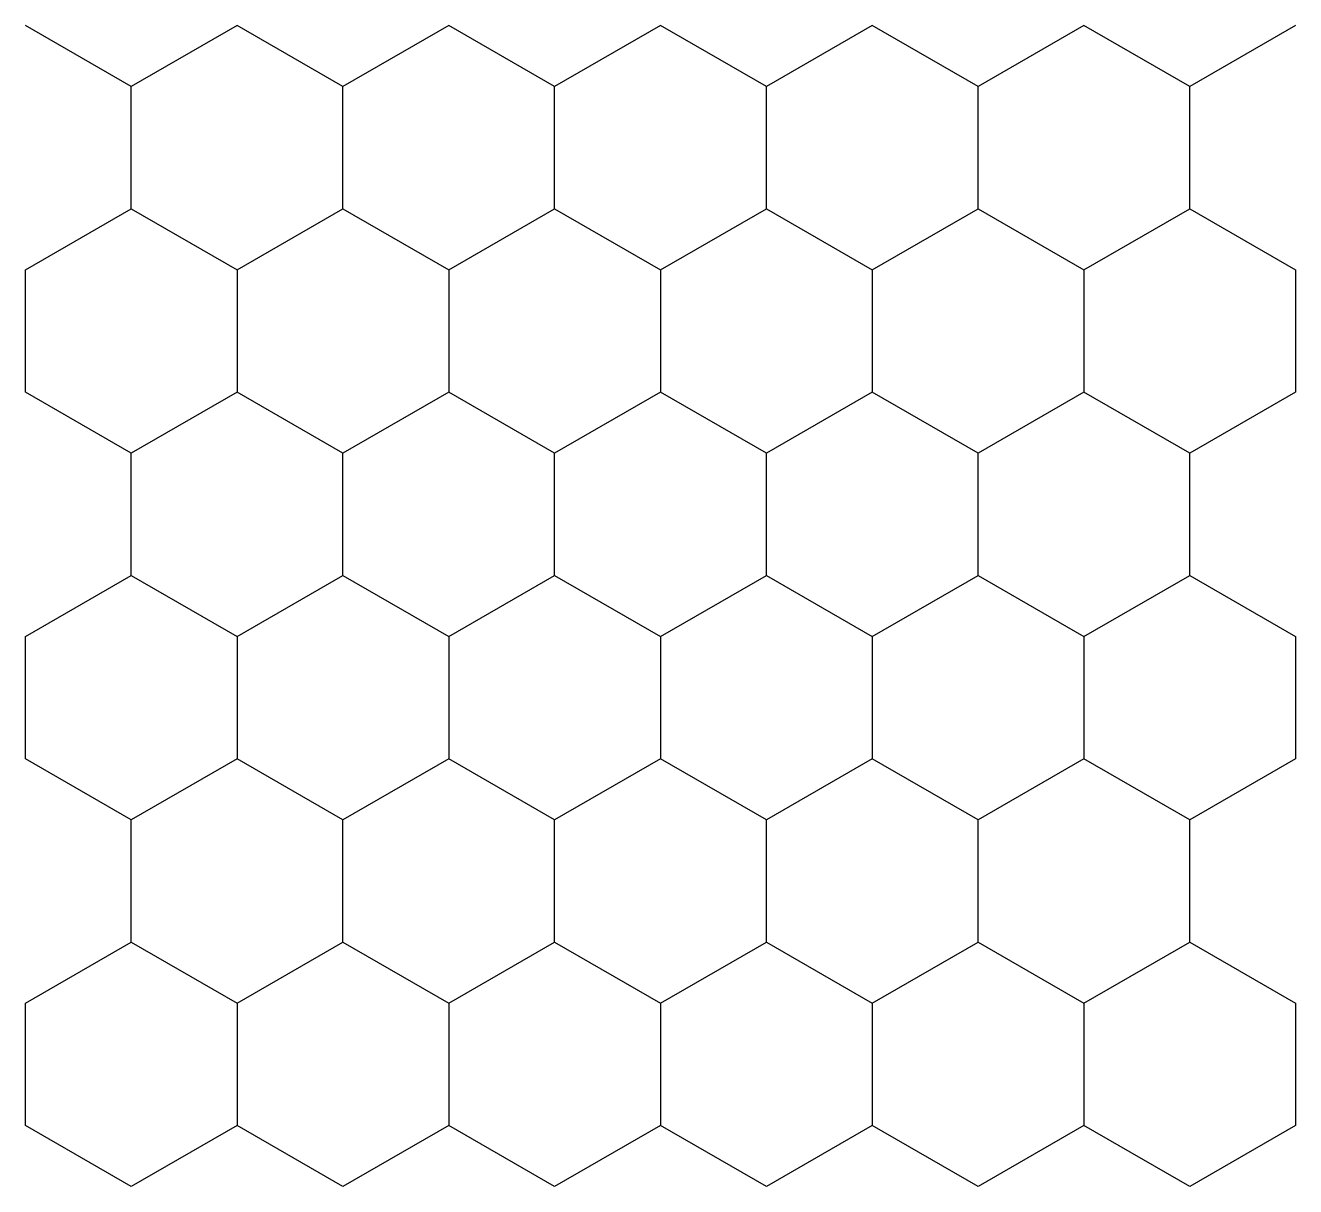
# Model space of a CAD drawing. Extents: x -5.2 to 57.2, y -6 to 51.
import ezdxf

# ---------------------------------------------------------------- set-up
doc = ezdxf.new("R2010")
doc.units = 0

msp = doc.modelspace()

# ---------------------------------------------------------------- linework, layer by layer
for p, q in [((0, 48), (-5.196, 51)), ((5.196, 51), (0, 48)), ((10.392, 48), (5.196, 51)), ((15.588, 51), (10.392, 48)), ((20.785, 48), (15.588, 51)), ((25.981, 51), (20.785, 48)), ((31.177, 48), (25.981, 51)), ((36.373, 51), (31.177, 48)), ((41.569, 48), (36.373, 51)), ((46.765, 51), (41.569, 48)), ((51.962, 48), (46.765, 51)), ((57.158, 51), (51.962, 48)), ((0, 42), (0, 48)), ((10.392, 42), (10.392, 48)), ((20.785, 42), (20.785, 48)), ((31.177, 42), (31.177, 48)), ((41.569, 42), (41.569, 48)), ((51.962, 42), (51.962, 48)), ((-5.196, 39), (0, 42)), ((0, 42), (5.196, 39)), ((5.196, 39), (10.392, 42)), ((10.392, 42), (15.588, 39)), ((15.588, 39), (20.785, 42)), ((20.785, 42), (25.981, 39)), ((25.981, 39), (31.177, 42)), ((31.177, 42), (36.373, 39)), ((36.373, 39), (41.569, 42)), ((41.569, 42), (46.765, 39)), ((46.765, 39), (51.962, 42)), ((51.962, 42), (57.158, 39)), ((-5.196, 33), (-5.196, 39)), ((5.196, 39), (5.196, 33)), ((15.588, 39), (15.588, 33)), ((25.981, 39), (25.981, 33)), ((36.373, 39), (36.373, 33)), ((46.765, 39), (46.765, 33)), ((57.158, 39), (57.158, 33)), ((0, 30), (-5.196, 33)), ((5.196, 33), (0, 30)), ((10.392, 30), (5.196, 33)), ((15.588, 33), (10.392, 30)), ((20.785, 30), (15.588, 33)), ((25.981, 33), (20.785, 30)), ((31.177, 30), (25.981, 33)), ((36.373, 33), (31.177, 30)), ((41.569, 30), (36.373, 33)), ((46.765, 33), (41.569, 30)), ((51.962, 30), (46.765, 33)), ((57.158, 33), (51.962, 30)), ((0, 24), (0, 30)), ((10.392, 24), (10.392, 30)), ((20.785, 24), (20.785, 30)), ((31.177, 24), (31.177, 30)), ((41.569, 24), (41.569, 30)), ((51.962, 24), (51.962, 30)), ((-5.196, 21), (0, 24)), ((0, 24), (5.196, 21)), ((5.196, 21), (10.392, 24)), ((10.392, 24), (15.588, 21)), ((15.588, 21), (20.785, 24)), ((20.785, 24), (25.981, 21)), ((25.981, 21), (31.177, 24)), ((31.177, 24), (36.373, 21)), ((36.373, 21), (41.569, 24)), ((41.569, 24), (46.765, 21)), ((46.765, 21), (51.962, 24)), ((51.962, 24), (57.158, 21)), ((-5.196, 15), (-5.196, 21)), ((5.196, 21), (5.196, 15)), ((15.588, 21), (15.588, 15)), ((25.981, 21), (25.981, 15)), ((36.373, 21), (36.373, 15)), ((46.765, 21), (46.765, 15)), ((57.158, 21), (57.158, 15)), ((0, 12), (-5.196, 15)), ((5.196, 15), (0, 12)), ((10.392, 12), (5.196, 15)), ((15.588, 15), (10.392, 12)), ((20.785, 12), (15.588, 15)), ((25.981, 15), (20.785, 12)), ((31.177, 12), (25.981, 15)), ((36.373, 15), (31.177, 12)), ((41.569, 12), (36.373, 15)), ((46.765, 15), (41.569, 12)), ((51.962, 12), (46.765, 15)), ((57.158, 15), (51.962, 12)), ((0, 6), (0, 12)), ((10.392, 6), (10.392, 12)), ((20.785, 6), (20.785, 12)), ((31.177, 6), (31.177, 12)), ((41.569, 6), (41.569, 12)), ((51.962, 6), (51.962, 12)), ((-5.196, 3), (0, 6)), ((0, 6), (5.196, 3)), ((5.196, 3), (10.392, 6)), ((10.392, 6), (15.588, 3)), ((15.588, 3), (20.785, 6)), ((20.785, 6), (25.981, 3)), ((25.981, 3), (31.177, 6)), ((31.177, 6), (36.373, 3)), ((36.373, 3), (41.569, 6)), ((41.569, 6), (46.765, 3)), ((46.765, 3), (51.962, 6)), ((51.962, 6), (57.158, 3)), ((-5.196, -3), (-5.196, 3)), ((5.196, 3), (5.196, -3)), ((15.588, 3), (15.588, -3)), ((25.981, 3), (25.981, -3)), ((36.373, 3), (36.373, -3)), ((46.765, 3), (46.765, -3)), ((57.158, 3), (57.158, -3)), ((0, -6), (-5.196, -3)), ((5.196, -3), (0, -6)), ((10.392, -6), (5.196, -3)), ((15.588, -3), (10.392, -6)), ((20.785, -6), (15.588, -3)), ((25.981, -3), (20.785, -6)), ((31.177, -6), (25.981, -3)), ((36.373, -3), (31.177, -6)), ((41.569, -6), (36.373, -3)), ((46.765, -3), (41.569, -6)), ((51.962, -6), (46.765, -3)), ((57.158, -3), (51.962, -6))]:
    msp.add_line(p, q)

doc.saveas('drawing.dxf')
